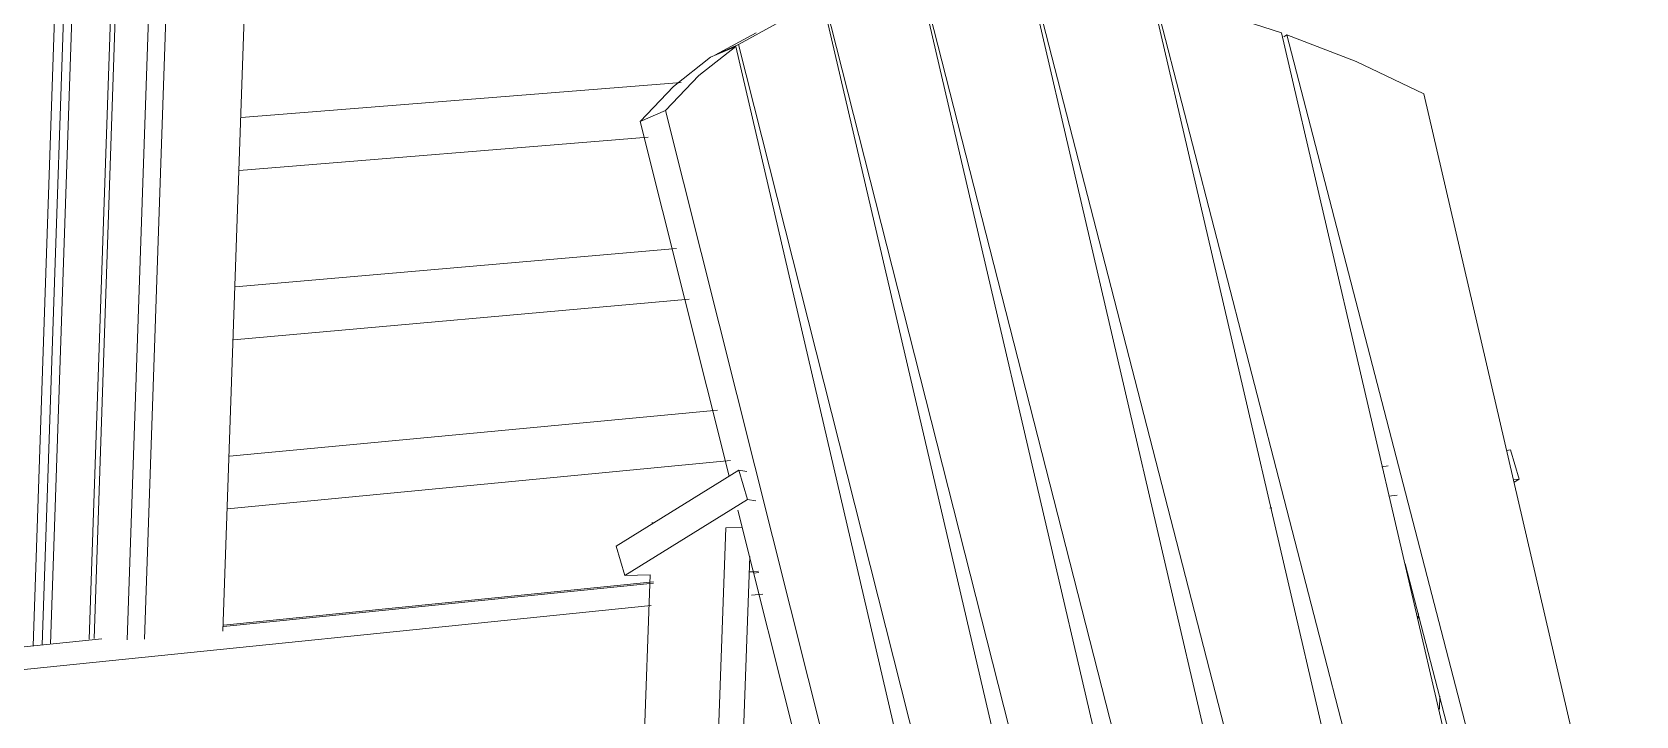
# Model space of a CAD drawing. Header units: inches. Extents: x 205 to 211, y -138 to -29.
# Drawn here: x 207.48239 to 207.52534, y -137.61785 to -137.59953 of the extents above; entities that cross this region are included whole.
import ezdxf

# ---------------------------------------------------------------- set-up
doc = ezdxf.new("R2010")
doc.units = ezdxf.units.IN
doc.header["$MEASUREMENT"] = 0
for name, color, linetype, lineweight in [('A-GLAZ', 151, 'Continuous', 13), ('A-PART', 2, 'Continuous', 9), ('A-WALL', 113, 'Continuous', 13), ('A-WALL-PATT', 111, 'Continuous', 13), ('I-FURN', 30, 'Continuous', 9), ('L-SITE-WALL', 31, 'Continuous', 13)]:
    doc.layers.add(name, color=color, linetype=linetype, lineweight=lineweight)

# ---------------------------------------------------------------- blocks, each defined once
blk = doc.blocks.new('FP_65-Looking SouthWest')
at = {"layer": 'A-WALL-PATT', "lineweight": 9}
for p, q in [((-71.71318, -137.60182), (-71.701391, -137.600878)), ((-71.713336, -137.606357), (-71.701521, -137.60533)), ((-71.713493, -137.610889), (-71.700418, -137.609661))]:
    blk.add_line(p, q, dxfattribs=at)
blk = doc.blocks.new('FP_81-Looking SouthWest')
at = {"layer": 'A-PART'}
for p, q in [((-71.713229, -137.603238), (-71.702282, -137.60234)), ((-71.713385, -137.607774), (-71.701176, -137.606685)), ((-71.713541, -137.612305), (-71.700074, -137.61101))]:
    blk.add_line(p, q, dxfattribs=at)

msp = doc.modelspace()

# ---------------------------------------------------------------- linework, layer by layer
at = {"layer": 'A-GLAZ'}
for p, q in [((207.482424, -137.615969), (207.484912, -137.542864)), ((207.482664, -137.615945), (207.485153, -137.542863)), ((207.482884, -137.615923), (207.485373, -137.542861)), ((207.483925, -137.61579), (207.486417, -137.542856)), ((207.484054, -137.615777), (207.486547, -137.542855)), ((207.484941, -137.615809), (207.487441, -137.542852))]:
    msp.add_line(p, q, dxfattribs=at)
at = {"layer": 'A-GLAZ', "lineweight": 9}
for p, q in [((207.487912, -137.542849), (207.485409, -137.61579)), ((207.490015, -137.542833), (207.487505, -137.615578))]:
    msp.add_line(p, q, dxfattribs=at)
at = {"layer": 'A-PART'}
for p, q in [((207.501856, -137.614007), (207.501723, -137.614021)), ((207.50185, -137.613972), (207.501727, -137.613984)), ((207.499033, -137.614292), (207.487517, -137.615456)), ((207.499037, -137.614255), (207.487521, -137.615418))]:
    msp.add_line(p, q, dxfattribs=at)
at = {"layer": 'A-WALL'}
for p, q in [((207.501727, -137.613984), (207.50185, -137.613972)), ((207.487521, -137.615418), (207.499037, -137.614255))]:
    msp.add_line(p, q, dxfattribs=at)
at = {"layer": 'I-FURN'}
for p, q in [((207.514892, -137.623037), (207.509107, -137.598142)), ((207.511903, -137.622858), (207.506181, -137.598269)), ((207.506222, -137.598202), (207.512527, -137.622895)), ((207.509198, -137.598207), (207.515585, -137.62308)), ((207.509144, -137.622668), (207.503591, -137.598794)), ((207.503644, -137.59878), (207.509716, -137.622708)), ((207.51812, -137.623274), (207.512391, -137.598597)), ((207.512457, -137.598609), (207.51883, -137.623328)), ((207.500675, -137.600152), (207.501781, -137.599546)), ((207.501312, -137.59986), (207.500675, -137.600152)), ((207.501312, -137.59986), (207.507036, -137.622505)), ((207.523116, -137.630801), (207.51585, -137.599551)), ((207.515995, -137.599601), (207.515915, -137.599653)), ((207.515995, -137.599601), (207.524071, -137.630767)), ((207.500559, -137.600205), (207.501236, -137.599915)), ((207.506487, -137.622459), (207.501236, -137.599915)), ((207.526518, -137.630682), (207.519658, -137.601187)), ((207.499353, -137.601634), (207.498676, -137.601923)), ((207.501062, -137.611422), (207.498676, -137.601923)), ((207.499353, -137.601634), (207.504539, -137.622263)), ((207.521877, -137.610736), (207.52198, -137.610721)), ((207.522216, -137.611502), (207.52198, -137.610721)), ((207.498038, -137.613297), (207.501319, -137.611262)), ((207.501319, -137.611262), (207.501531, -137.611298)), ((207.501319, -137.611262), (207.501553, -137.61205)), ((207.518538, -137.611173), (207.518709, -137.611153)), ((207.522216, -137.611502), (207.522058, -137.611525)), ((207.522078, -137.611585), (207.522216, -137.611502)), ((207.501553, -137.61205), (207.49827, -137.614083)), ((207.501778, -137.612088), (207.501553, -137.61205)), ((207.515589, -137.612278), (207.51554, -137.612282)), ((207.518946, -137.611934), (207.518722, -137.611961)), ((207.499046, -137.612674), (207.49899, -137.612676)), ((207.49899, -137.612676), (207.499038, -137.612679)), ((207.503775, -137.622217), (207.501292, -137.612335)), ((207.500642, -137.621935), (207.500968, -137.61281)), ((207.500968, -137.61281), (207.501415, -137.612798)), ((207.498038, -137.613297), (207.49827, -137.614083)), ((207.50131, -137.621986), (207.501611, -137.613576)), ((207.50161, -137.613992), (207.50173, -137.613988)), ((207.523568, -137.630785), (207.519161, -137.613771)), ((207.49827, -137.614083), (207.498941, -137.614065)), ((207.498941, -137.614065), (207.498664, -137.621833)), ((207.519516, -137.615108), (207.519511, -137.615239)), ((207.520093, -137.617317), (207.52008, -137.617664))]:
    msp.add_line(p, q, dxfattribs=at)
for points in [[(207.503591, -137.598794, 0), (207.502418, -137.599255, 0), (207.501312, -137.59986, 0)], [(207.51585, -137.599551, 0), (207.514158, -137.599008, 0), (207.512457, -137.598609, 0)], [(207.519658, -137.601187, 0), (207.517846, -137.600314, 0), (207.515995, -137.599601, 0)], [(207.498676, -137.601923, 0), (207.499572, -137.600985, 0), (207.500559, -137.600205, 0)], [(207.501236, -137.599915, 0), (207.500249, -137.600695, 0), (207.499353, -137.601634, 0)]]:
    msp.add_polyline3d(points, dxfattribs=at)
at = {"layer": 'L-SITE-WALL'}
for p, q in [((207.501856, -137.614007), (207.501723, -137.614021)), ((207.499033, -137.614292), (207.487517, -137.615456)), ((207.472674, -137.61757), (207.498972, -137.61489)), ((207.501662, -137.614616), (207.501961, -137.614585)), ((207.484259, -137.615785), (207.472485, -137.616974))]:
    msp.add_line(p, q, dxfattribs=at)

# ---------------------------------------------------------------- block references
at = {"layer": 'A-PART'}
msp.add_blockref('FP_81-Looking SouthWest', (279.20117, 0), dxfattribs=at)
at = {"layer": 'A-WALL', "lineweight": 9}
msp.add_blockref('FP_65-Looking SouthWest', (279.20117, 0), dxfattribs=at)

doc.saveas('drawing.dxf')
